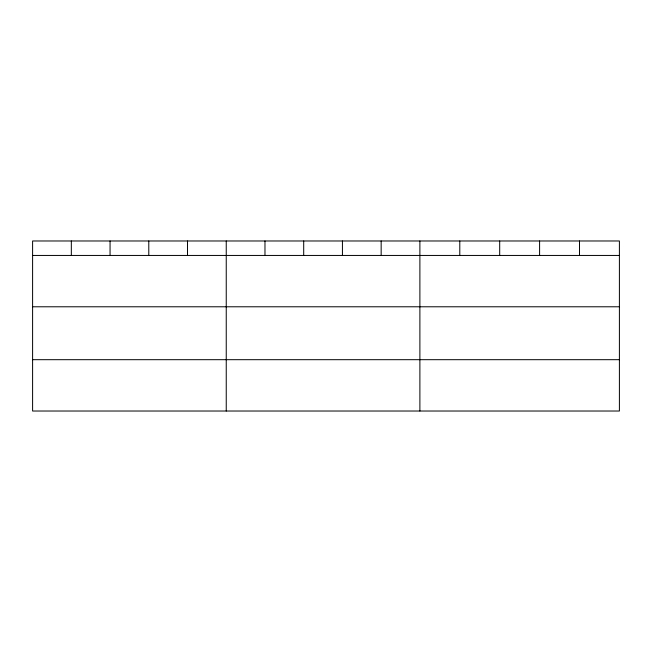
<?xml version="1.0" encoding="UTF-8"?>
<svg xmlns="http://www.w3.org/2000/svg" width="652" height="652" viewBox="0 0 652 652"><rect width="100%" height="100%" fill="white"/><g stroke="black" fill="none" stroke-linecap="round" stroke-linejoin="round"><path stroke-width="0.98" d="M619.4 306.782L619.4 240.979L32.6 240.979L32.6 411.021L619.4 411.021L619.4 306.782L32.6 306.782M32.6 255.445L619.4 255.445M32.6 359.684L619.4 359.684M579.498 240.979L579.498 255.445M539.595 240.979L539.595 255.445M499.693 240.979L499.693 255.445M459.79 240.979L459.79 255.445M419.888 240.979L419.888 411.021M381.159 240.979L381.159 255.445M342.43 240.979L342.43 255.445M303.702 240.979L303.702 255.445M264.973 240.979L264.973 255.445M226.244 240.979L226.244 411.021M187.515 240.979L187.515 255.445M148.786 240.979L148.786 255.445M110.058 240.979L110.058 255.445M71.329 240.979L71.329 255.445"/></g></svg>
